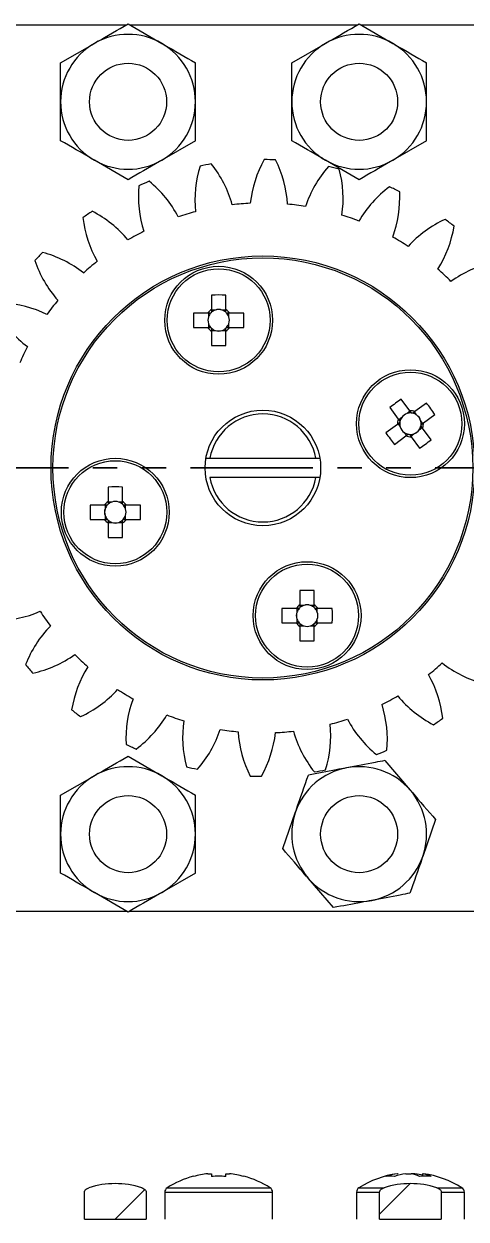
# Model space of a CAD drawing. Header units: millimetres. Extents: x 10 to 419, y 5 to 292.
# Drawn here: x 221.2 to 244.1, y 149.6 to 211.6 of the extents above; entities that cross this region are included whole.
import ezdxf

# ---------------------------------------------------------------- set-up
doc = ezdxf.new("R2010")
doc.units = ezdxf.units.MM
doc.linetypes.add('PHANTOM', pattern=[12.7, 6.35, -1.27, 1.27, -1.27, 1.27, -1.27])

msp = doc.modelspace()

# ---------------------------------------------------------------- hatches: boundary and pattern name
at = {"linetype": 'Continuous', "lineweight": 18}
h = msp.add_hatch(dxfattribs=at)
h.set_pattern_fill('ANSI31', style=0)
edge = h.paths.add_edge_path(flags=0)
edge.add_line((227.515, 149.576), (227.515, 150.972))
edge.add_spline(control_points=[(227.515, 150.972), (227.515, 150.977), (227.514, 150.982), (227.514, 150.986), (227.512, 151.008), (227.505, 151.03), (227.495, 151.049), (227.485, 151.068), (227.471, 151.086), (227.456, 151.101), (227.424, 151.134), (227.384, 151.159), (227.343, 151.177), (227.324, 151.186), (227.304, 151.194), (227.283, 151.2)], knot_values=[0.005187, 0.005187, 0.005187, 0.005187, 0.005201, 0.005201, 0.005201, 0.005266, 0.005266, 0.005266, 0.00533, 0.00533, 0.00533, 0.005466, 0.005466, 0.005466, 0.005529, 0.005529, 0.005529, 0.005529], weights=[1, 1, 1, 1, 1, 1, 1, 1, 1, 1, 1, 1, 1, 1, 1, 1], degree=3, periodic=0)
edge.add_arc((225.913, 146.976), 4.441, 72.02842, 107.97158)
edge.add_spline(control_points=[(224.543, 151.2), (224.515, 151.191), (224.488, 151.18), (224.462, 151.167), (224.429, 151.15), (224.398, 151.13), (224.372, 151.104), (224.355, 151.087), (224.34, 151.067), (224.329, 151.046), (224.321, 151.03), (224.316, 151.013), (224.313, 150.996), (224.312, 150.988), (224.311, 150.98), (224.311, 150.972)], knot_values=[0.001385, 0.001385, 0.001385, 0.001385, 0.001472, 0.001472, 0.001472, 0.001582, 0.001582, 0.001582, 0.001653, 0.001653, 0.001653, 0.001706, 0.001706, 0.001706, 0.001729, 0.001729, 0.001729, 0.001729], weights=[1, 1, 1, 1, 1, 1, 1, 1, 1, 1, 1, 1, 1, 1, 1, 1], degree=3, periodic=0)
edge.add_line((224.311, 150.972), (224.311, 149.576))
edge.add_line((224.311, 149.576), (227.515, 149.576))
h = msp.add_hatch(dxfattribs=at)
h.set_pattern_fill('ANSI31', style=0)
edge = h.paths.add_edge_path(flags=0)
edge.add_line((239.638, 150.972), (239.638, 149.576))
edge.add_line((239.638, 149.576), (242.841, 149.576))
edge.add_line((242.841, 149.576), (242.841, 150.972))
edge.add_spline(control_points=[(242.841, 150.972), (242.841, 150.989), (242.838, 151.007), (242.833, 151.023), (242.824, 151.048), (242.81, 151.072), (242.792, 151.091), (242.775, 151.111), (242.754, 151.128), (242.732, 151.143), (242.695, 151.168), (242.653, 151.186), (242.61, 151.2)], knot_values=[0, 0, 0, 0, 0.000052, 0.000052, 0.000052, 0.000132, 0.000132, 0.000132, 0.000211, 0.000211, 0.000211, 0.000347, 0.000347, 0.000347, 0.000347], weights=[1, 1, 1, 1, 1, 1, 1, 1, 1, 1, 1, 1, 1], degree=3, periodic=0)
edge.add_arc((241.239, 146.976), 4.441, 72.02842, 107.97158)
edge.add_spline(control_points=[(239.869, 151.2), (239.83, 151.188), (239.792, 151.171), (239.757, 151.15), (239.73, 151.133), (239.704, 151.112), (239.683, 151.087), (239.67, 151.071), (239.658, 151.053), (239.65, 151.034), (239.642, 151.015), (239.638, 150.993), (239.638, 150.972)], knot_values=[0.000001, 0.000001, 0.000001, 0.000001, 0.000123, 0.000123, 0.000123, 0.00022, 0.00022, 0.00022, 0.000283, 0.000283, 0.000283, 0.000346, 0.000346, 0.000346, 0.000346], weights=[1, 1, 1, 1, 1, 1, 1, 1, 1, 1, 1, 1, 1], degree=3, periodic=0)

# ---------------------------------------------------------------- linework, layer by layer
at = {"color": 7, "linetype": 'Continuous', "lineweight": 25}
for p, q in [((197.576, 211.551), (226.504, 211.551)), ((226.576, 211.593), (228.326, 210.582)), ((226.648, 211.551), (238.504, 211.551)), ((238.576, 211.593), (240.326, 210.582)), ((238.648, 211.551), (250.504, 211.551)), ((223.076, 209.572), (224.826, 210.582)), ((235.076, 209.572), (236.826, 210.582)), ((230.076, 205.53), (228.326, 204.52)), ((242.076, 205.53), (240.326, 204.52)), ((226.576, 203.51), (224.826, 204.52)), ((238.576, 203.51), (236.826, 204.52)), ((230.91, 197.521), (230.91, 196.779)), ((231.65, 196.779), (231.65, 197.521)), ((231.104, 196.742), (230.91, 196.742)), ((231.65, 196.742), (231.455, 196.742)), ((230.715, 196.584), (229.973, 196.584)), ((230.752, 196.584), (230.752, 196.39)), ((230.752, 196.039), (230.752, 195.844)), ((231.807, 196.39), (231.807, 196.584)), ((231.807, 195.844), (231.807, 196.039)), ((232.586, 196.584), (231.844, 196.584)), ((229.973, 195.844), (230.715, 195.844)), ((230.91, 195.687), (231.104, 195.687)), ((230.91, 195.65), (230.91, 194.908)), ((231.455, 195.687), (231.65, 195.687)), ((231.65, 194.908), (231.65, 195.65)), ((231.844, 195.844), (232.586, 195.844)), ((240.167, 191.681), (240.607, 191.083)), ((241.203, 191.522), (240.763, 192.119)), ((242.072, 191.92), (241.475, 191.48)), ((240.785, 191.168), (240.629, 191.053)), ((241.225, 191.492), (241.068, 191.377)), ((241.56, 191.302), (241.445, 191.458)), ((241.884, 190.862), (241.769, 191.019)), ((241.914, 190.884), (242.511, 191.324)), ((240.565, 190.811), (239.968, 190.372)), ((240.595, 190.833), (240.71, 190.677)), ((240.919, 190.394), (241.034, 190.237)), ((241.694, 190.527), (241.85, 190.642)), ((242.312, 190.015), (241.872, 190.612)), ((240.407, 189.776), (241.004, 190.215)), ((241.254, 190.204), (241.41, 190.319)), ((241.276, 190.174), (241.716, 189.576)), ((230.821, 189.051), (236.331, 189.051)), ((236.331, 188.051), (230.821, 188.051)), ((225.543, 187.561), (225.543, 186.819)), ((226.283, 186.819), (226.283, 187.561)), ((225.737, 186.782), (225.543, 186.782)), ((226.283, 186.782), (226.089, 186.782)), ((225.348, 186.624), (224.607, 186.624)), ((225.385, 186.624), (225.385, 186.43)), ((225.385, 186.079), (225.385, 185.884)), ((226.44, 186.43), (226.44, 186.624)), ((226.44, 185.884), (226.44, 186.079)), ((227.219, 186.624), (226.478, 186.624)), ((224.607, 185.884), (225.348, 185.884)), ((225.543, 185.727), (225.737, 185.727)), ((225.543, 185.69), (225.543, 184.948)), ((226.089, 185.727), (226.283, 185.727)), ((226.283, 184.948), (226.283, 185.69)), ((226.478, 185.884), (227.219, 185.884)), ((235.503, 182.194), (235.503, 181.453)), ((236.243, 181.453), (236.243, 182.194)), ((235.308, 181.258), (234.567, 181.258)), ((235.345, 181.258), (235.345, 181.064)), ((235.697, 181.415), (235.503, 181.415)), ((236.243, 181.415), (236.049, 181.415)), ((236.4, 181.064), (236.4, 181.258)), ((237.179, 181.258), (236.438, 181.258)), ((234.567, 180.518), (235.308, 180.518)), ((235.345, 180.712), (235.345, 180.518)), ((236.4, 180.518), (236.4, 180.712)), ((236.438, 180.518), (237.179, 180.518)), ((235.503, 180.36), (235.697, 180.36)), ((235.503, 180.323), (235.503, 179.582)), ((236.049, 180.36), (236.243, 180.36)), ((236.243, 179.582), (236.243, 180.323)), ((226.576, 173.593), (228.326, 172.582)), ((239.912, 173.365), (241.23, 171.834)), ((223.076, 171.572), (224.826, 172.582)), ((234.605, 168.8), (235.273, 170.708)), ((242.547, 170.302), (241.88, 168.395)), ((230.076, 167.53), (228.326, 166.52)), ((237.241, 165.737), (235.923, 167.269)), ((226.576, 165.51), (224.826, 166.52)), ((214.648, 165.551), (226.504, 165.551)), ((226.648, 165.551), (250.98, 165.551)), ((229.973, 151.788), (229.967, 151.8)), ((230.715, 151.93), (230.91, 151.93)), ((230.91, 151.93), (230.91, 151.788)), ((231.65, 151.788), (231.65, 151.93)), ((231.65, 151.93), (231.844, 151.93)), ((232.592, 151.8), (232.586, 151.788)), ((240.607, 151.93), (240.564, 151.93)), ((241.004, 151.93), (241.276, 151.93)), ((241.475, 151.93), (241.276, 151.93)), ((241.872, 151.93), (241.865, 151.788)), ((241.872, 151.93), (241.915, 151.93)), ((224.311, 149.576), (224.311, 150.972)), ((227.515, 150.972), (227.515, 149.576)), ((228.48, 150.972), (228.48, 149.576)), ((234.08, 149.576), (234.08, 150.972)), ((238.439, 150.972), (238.439, 149.576)), ((239.638, 149.576), (239.638, 150.972)), ((242.841, 150.972), (242.841, 149.576)), ((244.039, 149.576), (244.039, 150.972)), ((224.311, 149.576), (227.515, 149.576)), ((239.638, 149.576), (242.841, 149.576))]:
    msp.add_line(p, q, dxfattribs=at)
at = {"color": 7, "linetype": 'PHANTOM', "lineweight": 35}
msp.add_line((413.976, 188.551), (17.176, 188.551), dxfattribs=at)
at = {"color": 8, "linetype": 'Continuous', "lineweight": 25}
for p, q in [((228.48, 150.972), (231.28, 150.972)), ((228.605, 151.2), (231.28, 151.2)), ((231.28, 151.2), (233.954, 151.2)), ((231.28, 150.972), (234.08, 150.972)), ((238.439, 150.972), (239.638, 150.972)), ((238.565, 151.2), (239.869, 151.2)), ((242.61, 151.2), (243.914, 151.2)), ((242.841, 150.972), (244.039, 150.972))]:
    msp.add_line(p, q, dxfattribs=at)
at = {"color": 7, "linetype": 'Continuous', "lineweight": 25}
for centre, radius in [((226.576, 207.551), 2), ((238.576, 207.551), 2), ((233.576, 188.551), 11), ((233.576, 188.551), 10.9), ((231.28, 196.214), 2.8), ((231.28, 196.214), 2.674), ((241.239, 190.848), 2.8), ((241.239, 190.848), 2.674), ((233.576, 188.551), 3), ((225.913, 186.254), 2.8), ((225.913, 186.254), 2.674), ((235.873, 180.888), 2.8), ((235.873, 180.888), 2.674), ((226.576, 169.551), 2), ((238.576, 169.551), 2)]:
    msp.add_circle(centre, radius, dxfattribs=at)
for centre, radius, start, end in [((226.576, 207.551), 3.5, 60, 120), ((238.576, 207.551), 3.5, 60, 120), ((226.576, 207.551), 3.5, 120, 180), ((226.576, 207.551), 3.5, 0, 60), ((238.576, 207.551), 3.5, 120, 180), ((238.576, 207.551), 3.5, 0, 60), ((226.576, 207.551), 3.5, 180, 240), ((226.576, 207.551), 3.5, 300, 0), ((238.576, 207.551), 3.5, 180, 240), ((238.576, 207.551), 3.5, 300, 0), ((226.576, 207.551), 3.5, 240, 300), ((236.05, 202.428), 6, 162.65069, 185.54766), ((233.576, 188.551), 16, 99.63534, 101.73144), ((226.217, 200.573), 6, 15.81912, 38.71608), ((238.881, 201.61), 6, 150.65069, 173.54766), ((233.576, 188.551), 16, 87.63534, 89.73144), ((228.877, 201.84), 6, 3.81912, 26.71608), ((241.48, 200.222), 6, 138.65069, 161.54766), ((238.576, 207.551), 3.5, 240, 300), ((233.576, 188.551), 16, 75.63534, 77.73144), ((231.743, 202.527), 6, 351.81912, 14.71608), ((233.576, 188.551), 16, 111.63534, 113.73144), ((223.878, 198.78), 6, 27.81912, 50.71608), ((233.111, 202.639), 6, 174.65069, 197.54766), ((243.734, 198.323), 6, 126.65069, 149.54766), ((233.576, 188.551), 16, 63.63534, 65.73144), ((234.688, 202.603), 6, 339.81912, 2.71608), ((233.576, 188.551), 13.749, 92.7394, 96.62738), ((233.576, 188.551), 13.749, 80.7394, 84.62738), ((233.576, 188.551), 16, 123.63534, 125.73144), ((221.963, 196.54), 6, 39.81912, 62.71608), ((233.576, 188.551), 13.749, 104.7394, 108.62738), ((233.576, 188.551), 13.749, 68.7394, 72.62738), ((230.192, 202.234), 6, 186.65069, 209.54766), ((245.544, 195.998), 6, 114.65069, 137.54766), ((237.585, 202.064), 6, 327.81912, 350.71608), ((233.576, 188.551), 16, 51.63534, 53.73144), ((233.576, 188.551), 13.749, 116.7394, 120.62738), ((233.576, 188.551), 13.749, 56.7394, 60.62738), ((233.576, 188.551), 16, 135.63534, 137.73144), ((220.556, 193.951), 6, 51.81912, 74.71608), ((227.421, 201.232), 6, 198.65069, 221.54766), ((233.576, 188.551), 13.749, 128.7394, 132.62738), ((246.831, 193.347), 6, 102.65069, 125.54766), ((233.576, 188.551), 13.749, 44.7394, 48.62738), ((233.576, 188.551), 13.749, 140.7394, 144.62738), ((231.28, 186.552), 10.975, 88.06796, 91.93204), ((224.919, 199.675), 6, 210.65069, 233.54766), ((219.718, 191.126), 6, 63.81912, 86.71608), ((231.28, 196.214), 0.675, 123.23063, 146.76937), ((231.28, 196.214), 0.556, 131.71821, 138.28179), ((231.28, 196.214), 0.556, 108.43025, 131.71821), ((231.28, 196.214), 0.556, 71.56975, 108.43025), ((231.28, 196.214), 0.556, 48.28179, 71.56975), ((231.28, 196.214), 0.675, 33.23063, 56.76937), ((231.28, 196.214), 0.556, 41.71821, 48.28179), ((240.942, 196.214), 10.975, 178.06796, 181.93204), ((231.28, 196.214), 0.556, 161.56975, 198.43025), ((231.28, 196.214), 0.556, 138.28179, 161.56975), ((231.28, 196.214), 0.556, 198.43025, 221.71821), ((231.28, 196.214), 0.556, 18.43025, 41.71821), ((231.28, 196.214), 0.556, 318.28179, 341.56975), ((231.28, 196.214), 0.556, 341.56975, 18.43025), ((221.617, 196.214), 10.975, 358.06796, 1.93204), ((231.28, 196.214), 0.675, 213.23063, 236.76937), ((231.28, 196.214), 0.556, 221.71821, 228.28179), ((231.28, 196.214), 0.556, 228.28179, 251.56975), ((231.28, 196.214), 0.556, 251.56975, 288.43025), ((231.28, 196.214), 0.556, 288.43025, 311.71821), ((231.28, 196.214), 0.675, 303.23063, 326.76937), ((231.28, 196.214), 0.556, 311.71821, 318.28179), ((233.576, 188.551), 13.749, 152.7394, 156.62738), ((231.28, 205.876), 10.975, 268.06796, 271.93204), ((246.966, 183.065), 10.975, 124.41192, 128.27599), ((233.457, 185.122), 10.975, 34.41192, 38.27599), ((233.576, 188.551), 2.8, 10.28656, 169.71344), ((241.239, 190.848), 0.675, 159.57458, 183.11333), ((241.239, 190.848), 0.556, 144.77421, 168.06217), ((241.239, 190.848), 0.556, 107.91371, 144.77421), ((241.239, 190.848), 0.556, 84.62575, 107.91371), ((241.239, 190.848), 0.675, 69.57458, 93.11333), ((241.239, 190.848), 0.556, 78.06217, 84.62575), ((241.239, 190.848), 0.556, 54.77421, 78.06217), ((241.239, 190.848), 0.556, 17.91371, 54.77421), ((241.239, 190.848), 0.556, 354.62575, 17.91371), ((241.239, 190.848), 0.556, 174.62575, 197.91371), ((241.239, 190.848), 0.556, 168.06217, 174.62575), ((241.239, 190.848), 0.556, 197.91371, 234.77421), ((241.239, 190.848), 0.556, 234.77421, 258.06217), ((241.239, 190.848), 0.556, 287.91371, 324.77421), ((241.239, 190.848), 0.556, 324.77421, 348.06217), ((241.239, 190.848), 0.556, 348.06217, 354.62575), ((241.239, 190.848), 0.675, 339.57458, 3.11333), ((249.022, 196.574), 10.975, 214.41192, 218.27599), ((241.239, 190.848), 0.675, 249.57458, 273.11333), ((241.239, 190.848), 0.556, 258.06217, 264.62575), ((241.239, 190.848), 0.556, 264.62575, 287.91371), ((235.513, 198.63), 10.975, 304.41192, 308.27599), ((233.576, 188.551), 2.8, 190.28656, 349.71344), ((225.913, 176.592), 10.975, 88.06796, 91.93204), ((225.913, 186.254), 0.675, 123.23063, 146.76937), ((225.913, 186.254), 0.556, 108.43025, 131.71821), ((225.913, 186.254), 0.556, 71.56975, 108.43025), ((225.913, 186.254), 0.556, 48.28179, 71.56975), ((225.913, 186.254), 0.675, 33.23063, 56.76937), ((235.575, 186.254), 10.975, 178.06796, 181.93204), ((225.913, 186.254), 0.556, 161.56975, 198.43025), ((225.913, 186.254), 0.556, 138.28179, 161.56975), ((225.913, 186.254), 0.556, 198.43025, 221.71821), ((225.913, 186.254), 0.556, 131.71821, 138.28179), ((225.913, 186.254), 0.556, 41.71821, 48.28179), ((225.913, 186.254), 0.556, 18.43025, 41.71821), ((225.913, 186.254), 0.556, 318.28179, 341.56975), ((225.913, 186.254), 0.556, 341.56975, 18.43025), ((216.251, 186.254), 10.975, 358.06796, 1.93204), ((225.913, 186.254), 0.675, 213.23063, 236.76937), ((225.913, 186.254), 0.556, 221.71821, 228.28179), ((225.913, 186.254), 0.556, 228.28179, 251.56975), ((225.913, 186.254), 0.556, 251.56975, 288.43025), ((225.913, 186.254), 0.556, 288.43025, 311.71821), ((225.913, 186.254), 0.675, 303.23063, 326.76937), ((225.913, 186.254), 0.556, 311.71821, 318.28179), ((225.913, 195.917), 10.975, 268.06796, 271.93204), ((235.873, 171.226), 10.975, 88.06796, 91.93204), ((219.614, 186.616), 6, 270.65069, 293.54766), ((233.576, 188.551), 13.749, 212.7394, 216.62738), ((245.535, 180.888), 10.975, 178.06796, 181.93204), ((235.873, 180.888), 0.675, 123.23063, 146.76937), ((235.873, 180.888), 0.556, 138.28179, 161.56975), ((235.873, 180.888), 0.556, 131.71821, 138.28179), ((235.873, 180.888), 0.556, 108.43025, 131.71821), ((235.873, 180.888), 0.556, 71.56975, 108.43025), ((235.873, 180.888), 0.556, 48.28179, 71.56975), ((235.873, 180.888), 0.675, 33.23063, 56.76937), ((235.873, 180.888), 0.556, 41.71821, 48.28179), ((235.873, 180.888), 0.556, 18.43025, 41.71821), ((226.211, 180.888), 10.975, 358.06796, 1.93204), ((235.873, 180.888), 0.675, 213.23063, 236.76937), ((235.873, 180.888), 0.556, 161.56975, 198.43025), ((235.873, 180.888), 0.556, 198.43025, 221.71821), ((235.873, 180.888), 0.556, 221.71821, 228.28179), ((235.873, 180.888), 0.556, 228.28179, 251.56975), ((235.873, 180.888), 0.556, 288.43025, 311.71821), ((235.873, 180.888), 0.675, 303.23063, 326.76937), ((235.873, 180.888), 0.556, 311.71821, 318.28179), ((235.873, 180.888), 0.556, 318.28179, 341.56975), ((235.873, 180.888), 0.556, 341.56975, 18.43025), ((226.845, 176.167), 6, 135.81912, 158.71608), ((235.873, 180.888), 0.556, 251.56975, 288.43025), ((235.873, 190.55), 10.975, 268.06796, 271.93204), ((220.322, 183.755), 6, 282.65069, 305.54766), ((233.576, 188.551), 13.749, 224.7394, 228.62738), ((233.576, 188.551), 16, 219.63534, 221.73144), ((229.567, 175.038), 6, 147.81912, 170.71608), ((233.576, 188.551), 13.749, 308.7394, 312.62738), ((246.596, 183.151), 6, 231.81912, 254.71608), ((236.96, 174.868), 6, 6.65069, 29.54766), ((221.609, 181.104), 6, 294.65069, 317.54766), ((233.576, 188.551), 13.749, 236.7394, 240.62738), ((232.464, 174.5), 6, 159.81912, 182.71608), ((233.576, 188.551), 13.749, 296.7394, 300.62738), ((234.042, 174.463), 6, 354.65069, 17.54766), ((245.189, 180.562), 6, 219.81912, 242.71608), ((233.576, 188.551), 16, 231.63534, 233.73144), ((223.418, 178.779), 6, 306.65069, 329.54766), ((233.576, 188.551), 13.749, 248.7394, 252.62738), ((233.576, 188.551), 13.749, 284.7394, 288.62738), ((243.274, 178.322), 6, 207.81912, 230.71608), ((233.576, 188.551), 16, 303.63534, 305.73144), ((235.41, 174.575), 6, 171.81912, 194.71608), ((225.672, 176.88), 6, 318.65069, 341.54766), ((233.576, 188.551), 13.749, 260.7394, 264.62738), ((233.576, 188.551), 13.749, 272.7394, 276.62738), ((240.936, 176.53), 6, 195.81912, 218.71608), ((231.102, 174.674), 6, 342.65069, 5.54766), ((238.276, 175.262), 6, 183.81912, 206.71608), ((228.271, 175.492), 6, 330.65069, 353.54766), ((233.576, 188.551), 16, 243.63534, 245.73144), ((233.576, 188.551), 16, 291.63534, 293.73144), ((226.576, 169.551), 3.5, 60, 120), ((233.576, 188.551), 16, 255.63534, 257.73144), ((238.576, 169.551), 3.5, 40.70386, 100.70386), ((226.576, 169.551), 3.5, 120, 180), ((226.576, 169.551), 3.5, 0, 60), ((233.576, 188.551), 16, 267.63534, 269.73144), ((238.576, 169.551), 3.5, 100.70386, 160.70386), ((233.576, 188.551), 16, 279.63534, 281.73144), ((238.576, 169.551), 3.5, 340.70386, 40.70386), ((238.576, 169.551), 3.5, 160.70386, 220.70386), ((226.576, 169.551), 3.5, 180, 240), ((226.576, 169.551), 3.5, 300, 0), ((238.576, 169.551), 3.5, 280.70386, 340.70386), ((238.576, 169.551), 3.5, 220.70386, 280.70386), ((226.576, 169.551), 3.5, 240, 300), ((225.913, 146.976), 4.441, 72.02842, 107.97158), ((231.28, 146.976), 5, 105.21928, 122.33603), ((231.28, 146.976), 4.986, 96.50342, 105.18786), ((231.28, 146.323), 5.477, 86.1266, 93.8734), ((231.28, 146.976), 4.986, 74.81214, 83.49658), ((231.28, 146.976), 5, 57.66397, 74.78072), ((241.239, 146.976), 5, 97.76058, 122.33603), ((241.239, 146.976), 4.441, 72.02842, 107.97158), ((241.034, 148.632), 3.331, 98.09173, 108.66719), ((240.187, 149.873), 1.928, 83.4681, 96.5319), ((241.473, 148.632), 3.331, 98.09173, 108.66719), ((240.906, 150.035), 1.93, 65.21439, 78.95564), ((241.01, 148.651), 3.311, 74.25552, 81.92635), ((242.014, 148.245), 3.556, 85.19202, 94.80798), ((241.502, 150.035), 1.93, 65.21439, 78.95564), ((241.239, 146.976), 5, 57.66397, 82.23942), ((228.75, 150.972), 0.27, 122.33603, 180), ((233.81, 150.972), 0.27, 360, 57.66397), ((238.709, 150.972), 0.27, 122.33603, 180), ((243.769, 150.972), 0.27, 360, 57.66397)]:
    msp.add_arc(centre, radius, start, end, dxfattribs=at)
for centre, major_axis, start_param, end_param in [((231.28, 196.283), (0, 0.492), 5.913772, 6.652598), ((231.211, 196.214), (0.492, 0), 2.77218, 3.511006), ((231.349, 196.214), (0.492, 0), 5.913772, 6.652598), ((231.28, 196.145), (0, 0.492), 2.77218, 3.511006), ((241.199, 190.903), (-0.291, 0.396), 5.913772, 6.652598), ((241.295, 190.889), (0.396, 0.291), 5.913772, 6.652598), ((241.184, 190.807), (0.396, 0.291), 2.77218, 3.511006), ((241.28, 190.792), (-0.291, 0.396), 2.77218, 3.511006), ((225.913, 186.323), (0, 0.492), 5.913772, 6.652598), ((225.844, 186.254), (0.492, 0), 2.77218, 3.511006), ((225.982, 186.254), (0.492, 0), 5.913772, 6.652598), ((225.913, 186.185), (0, 0.492), 2.77218, 3.511006), ((235.873, 180.957), (0, 0.492), 5.913772, 6.652598), ((235.804, 180.888), (0.492, 0), 2.77218, 3.511006), ((235.942, 180.888), (0.492, 0), 5.913772, 6.652598), ((235.873, 180.819), (0, 0.492), 2.77218, 3.511006)]:
    msp.add_ellipse(centre, major_axis=major_axis, ratio=0.990116, start_param=start_param, end_param=end_param, dxfattribs=at)
for points, knots in [([(224.826, 210.582), (224.868, 210.606), (225.459, 210.947), (226.038, 211.282), (226.576, 211.593)], [0, 0, 0, 0, 0.070174, 1, 1, 1, 1]), ([(236.826, 210.582), (236.868, 210.606), (237.459, 210.947), (238.038, 211.282), (238.576, 211.593)], [0, 0, 0, 0, 0.070174, 1, 1, 1, 1]), ([(228.326, 210.582), (228.368, 210.558), (228.959, 210.217), (229.538, 209.883), (230.076, 209.572)], [0, 0, 0, 0, 0.070174, 1, 1, 1, 1]), ([(240.326, 210.582), (240.368, 210.558), (240.959, 210.217), (241.538, 209.883), (242.076, 209.572)], [0, 0, 0, 0, 0.070174, 1, 1, 1, 1]), ([(223.076, 207.551), (223.076, 207.735), (223.076, 208.419), (223.076, 209.085), (223.076, 209.572)], [0, 0, 0, 0, 0.268634, 1, 1, 1, 1]), ([(230.076, 207.551), (230.076, 207.735), (230.076, 208.419), (230.076, 209.085), (230.076, 209.572)], [0, 0, 0, 0, 0.268634, 1, 1, 1, 1]), ([(235.076, 207.551), (235.076, 207.735), (235.076, 208.419), (235.076, 209.085), (235.076, 209.572)], [0, 0, 0, 0, 0.268634, 1, 1, 1, 1]), ([(242.076, 207.551), (242.076, 207.735), (242.076, 208.419), (242.076, 209.085), (242.076, 209.572)], [0, 0, 0, 0, 0.268634, 1, 1, 1, 1]), ([(223.076, 205.53), (223.076, 205.7), (223.076, 206.359), (223.076, 207.043), (223.076, 207.551)], [0, 0, 0, 0, 0.257551, 1, 1, 1, 1]), ([(230.076, 205.53), (230.076, 205.7), (230.076, 206.359), (230.076, 207.043), (230.076, 207.551)], [0, 0, 0, 0, 0.257551, 1, 1, 1, 1]), ([(235.076, 205.53), (235.076, 205.7), (235.076, 206.359), (235.076, 207.043), (235.076, 207.551)], [0, 0, 0, 0, 0.257551, 1, 1, 1, 1]), ([(242.076, 205.53), (242.076, 205.7), (242.076, 206.359), (242.076, 207.043), (242.076, 207.551)], [0, 0, 0, 0, 0.257551, 1, 1, 1, 1]), ([(224.826, 204.52), (224.785, 204.544), (224.194, 204.885), (223.615, 205.219), (223.076, 205.53)], [0, 0, 0, 0, 0.070174, 1, 1, 1, 1]), ([(236.826, 204.52), (236.785, 204.544), (236.194, 204.885), (235.615, 205.219), (235.076, 205.53)], [0, 0, 0, 0, 0.070174, 1, 1, 1, 1]), ([(228.326, 204.52), (228.285, 204.496), (227.694, 204.155), (227.115, 203.821), (226.576, 203.51)], [0, 0, 0, 0, 0.070174, 1, 1, 1, 1]), ([(240.326, 204.52), (240.285, 204.496), (239.694, 204.155), (239.115, 203.821), (238.576, 203.51)], [0, 0, 0, 0, 0.070174, 1, 1, 1, 1]), ([(230.91, 196.779), (230.91, 196.774), (230.91, 196.734), (230.91, 196.684), (230.91, 196.638), (230.91, 196.629)], [0, 0, 0, 0, 0.116743, 0.839382, 1, 1, 1, 1]), ([(231.65, 196.629), (231.65, 196.638), (231.65, 196.684), (231.65, 196.734), (231.65, 196.774), (231.65, 196.779)], [0, 0, 0, 0, 0.160618, 0.883257, 1, 1, 1, 1]), ([(230.865, 196.584), (230.856, 196.584), (230.809, 196.584), (230.76, 196.584), (230.72, 196.584), (230.715, 196.584)], [0, 0, 0, 0, 0.160618, 0.883257, 1, 1, 1, 1]), ([(231.844, 196.584), (231.839, 196.584), (231.799, 196.584), (231.75, 196.584), (231.703, 196.584), (231.695, 196.584)], [0, 0, 0, 0, 0.1167429, 0.8393822, 1, 1, 1, 1]), ([(230.715, 195.844), (230.72, 195.844), (230.76, 195.844), (230.809, 195.844), (230.856, 195.844), (230.865, 195.844)], [0, 0, 0, 0, 0.116743, 0.839382, 1, 1, 1, 1]), ([(230.91, 195.799), (230.91, 195.791), (230.91, 195.744), (230.91, 195.695), (230.91, 195.655), (230.91, 195.65)], [0, 0, 0, 0, 0.1606178, 0.8832571, 1, 1, 1, 1]), ([(231.65, 195.65), (231.65, 195.655), (231.65, 195.695), (231.65, 195.744), (231.65, 195.791), (231.65, 195.799)], [0, 0, 0, 0, 0.116743, 0.839382, 1, 1, 1, 1]), ([(231.695, 195.844), (231.703, 195.844), (231.75, 195.844), (231.799, 195.844), (231.839, 195.844), (231.844, 195.844)], [0, 0, 0, 0, 0.160618, 0.883257, 1, 1, 1, 1]), ([(240.607, 191.083), (240.61, 191.079), (240.634, 191.047), (240.663, 191.007), (240.69, 190.97), (240.695, 190.963)], [0, 0, 0, 0, 0.116743, 0.839382, 1, 1, 1, 1]), ([(241.292, 191.401), (241.287, 191.408), (241.259, 191.446), (241.23, 191.485), (241.206, 191.517), (241.203, 191.522)], [0, 0, 0, 0, 0.160618, 0.883257, 1, 1, 1, 1]), ([(241.475, 191.48), (241.471, 191.477), (241.438, 191.453), (241.399, 191.424), (241.361, 191.397), (241.354, 191.392)], [0, 0, 0, 0, 0.116743, 0.839382, 1, 1, 1, 1]), ([(240.686, 190.9), (240.679, 190.895), (240.642, 190.867), (240.602, 190.838), (240.57, 190.814), (240.565, 190.811)], [0, 0, 0, 0, 0.160618, 0.883257, 1, 1, 1, 1]), ([(241.872, 190.612), (241.869, 190.617), (241.845, 190.649), (241.816, 190.688), (241.788, 190.726), (241.783, 190.733)], [0, 0, 0, 0, 0.116743, 0.839382, 1, 1, 1, 1]), ([(241.793, 190.796), (241.8, 190.801), (241.837, 190.828), (241.877, 190.857), (241.909, 190.881), (241.914, 190.884)], [0, 0, 0, 0, 0.160618, 0.883257, 1, 1, 1, 1]), ([(241.004, 190.215), (241.008, 190.218), (241.041, 190.242), (241.08, 190.271), (241.118, 190.299), (241.124, 190.304)], [0, 0, 0, 0, 0.116743, 0.839382, 1, 1, 1, 1]), ([(241.187, 190.294), (241.192, 190.287), (241.22, 190.25), (241.249, 190.21), (241.273, 190.178), (241.276, 190.174)], [0, 0, 0, 0, 0.1606178, 0.8832571, 1, 1, 1, 1]), ([(230.618, 189.051), (230.621, 189.051), (230.625, 189.051), (230.651, 189.051), (230.684, 189.051), (230.727, 189.051), (230.777, 189.051), (230.806, 189.051), (230.821, 189.051)], [0, 0, 0, 0, 0.244624, 0.370897, 0.499561, 0.723785, 0.855508, 1, 1, 1, 1]), ([(236.331, 189.051), (236.346, 189.051), (236.376, 189.051), (236.426, 189.051), (236.469, 189.051), (236.501, 189.051), (236.527, 189.051), (236.531, 189.051), (236.534, 189.051)], [0, 0, 0, 0, 0.1444652, 0.2761792, 0.5004385, 0.6290842, 0.7553509, 1, 1, 1, 1]), ([(236.534, 188.051), (236.531, 188.051), (236.527, 188.051), (236.501, 188.051), (236.469, 188.051), (236.426, 188.051), (236.376, 188.051), (236.346, 188.051), (236.331, 188.051)], [0, 0, 0, 0, 0.244624, 0.370897, 0.499561, 0.723785, 0.855508, 1, 1, 1, 1]), ([(225.543, 186.819), (225.543, 186.814), (225.543, 186.774), (225.543, 186.724), (225.543, 186.678), (225.543, 186.669)], [0, 0, 0, 0, 0.116743, 0.839382, 1, 1, 1, 1]), ([(226.283, 186.669), (226.283, 186.678), (226.283, 186.724), (226.283, 186.774), (226.283, 186.814), (226.283, 186.819)], [0, 0, 0, 0, 0.160618, 0.883257, 1, 1, 1, 1]), ([(225.498, 186.624), (225.489, 186.624), (225.443, 186.624), (225.394, 186.624), (225.354, 186.624), (225.348, 186.624)], [0, 0, 0, 0, 0.160618, 0.883257, 1, 1, 1, 1]), ([(226.478, 186.624), (226.472, 186.624), (226.432, 186.624), (226.383, 186.624), (226.336, 186.624), (226.328, 186.624)], [0, 0, 0, 0, 0.1167429, 0.8393822, 1, 1, 1, 1]), ([(225.348, 185.884), (225.354, 185.884), (225.394, 185.884), (225.443, 185.884), (225.489, 185.884), (225.498, 185.884)], [0, 0, 0, 0, 0.116743, 0.839382, 1, 1, 1, 1]), ([(225.543, 185.839), (225.543, 185.831), (225.543, 185.784), (225.543, 185.735), (225.543, 185.695), (225.543, 185.69)], [0, 0, 0, 0, 0.1606178, 0.8832571, 1, 1, 1, 1]), ([(226.283, 185.69), (226.283, 185.695), (226.283, 185.735), (226.283, 185.784), (226.283, 185.831), (226.283, 185.839)], [0, 0, 0, 0, 0.116743, 0.839382, 1, 1, 1, 1]), ([(226.328, 185.884), (226.336, 185.884), (226.383, 185.884), (226.432, 185.884), (226.472, 185.884), (226.478, 185.884)], [0, 0, 0, 0, 0.160618, 0.883257, 1, 1, 1, 1]), ([(235.458, 181.258), (235.449, 181.258), (235.403, 181.258), (235.354, 181.258), (235.314, 181.258), (235.308, 181.258)], [0, 0, 0, 0, 0.160618, 0.883257, 1, 1, 1, 1]), ([(235.503, 181.453), (235.503, 181.447), (235.503, 181.407), (235.503, 181.358), (235.503, 181.311), (235.503, 181.303)], [0, 0, 0, 0, 0.116743, 0.839382, 1, 1, 1, 1]), ([(236.243, 181.303), (236.243, 181.311), (236.243, 181.358), (236.243, 181.407), (236.243, 181.447), (236.243, 181.453)], [0, 0, 0, 0, 0.160618, 0.883257, 1, 1, 1, 1]), ([(236.438, 181.258), (236.432, 181.258), (236.392, 181.258), (236.343, 181.258), (236.296, 181.258), (236.288, 181.258)], [0, 0, 0, 0, 0.1167429, 0.8393822, 1, 1, 1, 1]), ([(235.308, 180.518), (235.314, 180.518), (235.354, 180.518), (235.403, 180.518), (235.449, 180.518), (235.458, 180.518)], [0, 0, 0, 0, 0.116743, 0.839382, 1, 1, 1, 1]), ([(235.503, 180.473), (235.503, 180.464), (235.503, 180.418), (235.503, 180.369), (235.503, 180.329), (235.503, 180.323)], [0, 0, 0, 0, 0.1606178, 0.8832571, 1, 1, 1, 1]), ([(236.243, 180.323), (236.243, 180.329), (236.243, 180.369), (236.243, 180.418), (236.243, 180.464), (236.243, 180.473)], [0, 0, 0, 0, 0.116743, 0.839382, 1, 1, 1, 1]), ([(236.288, 180.518), (236.296, 180.518), (236.343, 180.518), (236.392, 180.518), (236.432, 180.518), (236.438, 180.518)], [0, 0, 0, 0, 0.160618, 0.883257, 1, 1, 1, 1]), ([(224.826, 172.582), (224.868, 172.606), (225.459, 172.947), (226.038, 173.282), (226.576, 173.593)], [0, 0, 0, 0, 0.070174, 1, 1, 1, 1]), ([(239.912, 173.365), (239.745, 173.334), (239.098, 173.212), (238.425, 173.085), (237.926, 172.99)], [0, 0, 0, 0, 0.257551, 1, 1, 1, 1]), ([(228.326, 172.582), (228.368, 172.558), (228.959, 172.217), (229.538, 171.883), (230.076, 171.572)], [0, 0, 0, 0, 0.070174, 1, 1, 1, 1]), ([(235.273, 170.708), (235.289, 170.753), (235.514, 171.397), (235.735, 172.028), (235.941, 172.615)], [0, 0, 0, 0, 0.070174, 1, 1, 1, 1]), ([(237.926, 172.99), (237.746, 172.956), (237.074, 172.829), (236.419, 172.705), (235.941, 172.615)], [0, 0, 0, 0, 0.268634, 1, 1, 1, 1]), ([(241.23, 171.834), (241.261, 171.797), (241.706, 171.28), (242.142, 170.773), (242.547, 170.302)], [0, 0, 0, 0, 0.070174, 1, 1, 1, 1]), ([(223.076, 169.551), (223.076, 169.735), (223.076, 170.419), (223.076, 171.085), (223.076, 171.572)], [0, 0, 0, 0, 0.268634, 1, 1, 1, 1]), ([(230.076, 169.551), (230.076, 169.735), (230.076, 170.419), (230.076, 171.085), (230.076, 171.572)], [0, 0, 0, 0, 0.268634, 1, 1, 1, 1]), ([(223.076, 167.53), (223.076, 167.7), (223.076, 168.359), (223.076, 169.043), (223.076, 169.551)], [0, 0, 0, 0, 0.257551, 1, 1, 1, 1]), ([(230.076, 167.53), (230.076, 167.7), (230.076, 168.359), (230.076, 169.043), (230.076, 169.551)], [0, 0, 0, 0, 0.257551, 1, 1, 1, 1]), ([(235.923, 167.269), (235.892, 167.305), (235.447, 167.822), (235.011, 168.329), (234.605, 168.8)], [0, 0, 0, 0, 0.070174, 1, 1, 1, 1]), ([(241.88, 168.395), (241.864, 168.349), (241.638, 167.705), (241.417, 167.074), (241.212, 166.487)], [0, 0, 0, 0, 0.070174, 1, 1, 1, 1]), ([(224.826, 166.52), (224.785, 166.544), (224.194, 166.885), (223.615, 167.219), (223.076, 167.53)], [0, 0, 0, 0, 0.070174, 1, 1, 1, 1]), ([(228.326, 166.52), (228.285, 166.496), (227.694, 166.155), (227.115, 165.821), (226.576, 165.51)], [0, 0, 0, 0, 0.070174, 1, 1, 1, 1]), ([(241.212, 166.487), (241.045, 166.456), (240.398, 166.333), (239.726, 166.206), (239.226, 166.112)], [0, 0, 0, 0, 0.257551, 1, 1, 1, 1]), ([(239.226, 166.112), (239.046, 166.078), (238.374, 165.951), (237.719, 165.827), (237.241, 165.737)], [0, 0, 0, 0, 0.268634, 1, 1, 1, 1]), ([(224.311, 150.972), (224.312, 150.98), (224.313, 151.005), (224.329, 151.053), (224.377, 151.116), (224.453, 151.167), (224.515, 151.19), (224.543, 151.2)], [0, 0, 0, 0, 0.068075, 0.219875, 0.428809, 0.746333, 1, 1, 1, 1]), ([(227.283, 151.2), (227.303, 151.193), (227.366, 151.171), (227.443, 151.122), (227.498, 151.051), (227.514, 151.004), (227.515, 150.977), (227.515, 150.972)], [0, 0, 0, 0, 0.1849855, 0.5802816, 0.7685657, 0.9584431, 1, 1, 1, 1]), ([(239.638, 150.972), (239.64, 150.993), (239.646, 151.035), (239.688, 151.099), (239.762, 151.159), (239.831, 151.186), (239.869, 151.2)], [0, 0, 0, 0, 0.182735, 0.36471, 0.644392, 1, 1, 1, 1]), ([(242.61, 151.2), (242.652, 151.184), (242.72, 151.158), (242.795, 151.094), (242.835, 151.033), (242.839, 150.989), (242.841, 150.972)], [0, 0, 0, 0, 0.392259, 0.620058, 0.85012, 1, 1, 1, 1])]:
    msp.add_open_spline(points, degree=3, knots=knots, dxfattribs=at)

doc.saveas('drawing.dxf')
